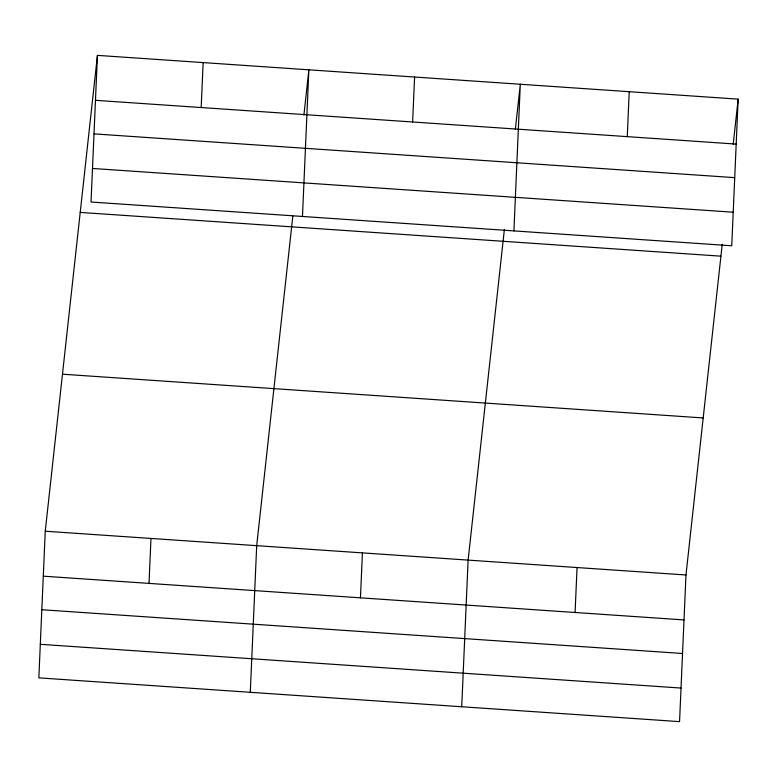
<?xml version="1.0" encoding="UTF-8"?>
<svg xmlns="http://www.w3.org/2000/svg" width="777" height="777" viewBox="0 0 777 777"><rect width="100%" height="100%" fill="white"/><g stroke="black" fill="none" stroke-linecap="round" stroke-linejoin="round"><path stroke-width="1.17" d="M97.436 55.371L91.026 202.02L731.749 245.775L738.15 99.135L97.436 55.371L45.251 531.225L38.85 677.865L679.564 721.629L685.974 574.98L722.231 244.269M149.009 583.391L150.971 538.442M201.185 107.547L203.147 62.597M250.291 692.307L256.692 545.668L292.822 216.142M302.467 216.453L308.867 69.813L303.914 115.025M360.45 597.834L362.412 552.884M412.626 121.979L414.588 77.04M461.723 706.749L468.123 560.1L504.39 229.39M513.908 230.895L520.308 84.256L515.345 129.458M575.087 612.49L577.049 567.54M627.262 136.645L629.224 91.696M733.197 144.337L738.15 99.135M95.464 100.32L736.188 144.085M94.007 133.877L734.721 177.642M92.492 168.454L733.216 212.218M80.216 212.403L720.93 256.167M62.471 374.193L703.195 417.948M45.251 531.225L685.974 574.98M43.289 576.175L684.013 619.929M41.822 609.731L682.546 653.486M40.317 644.308L681.031 688.063"/></g></svg>
